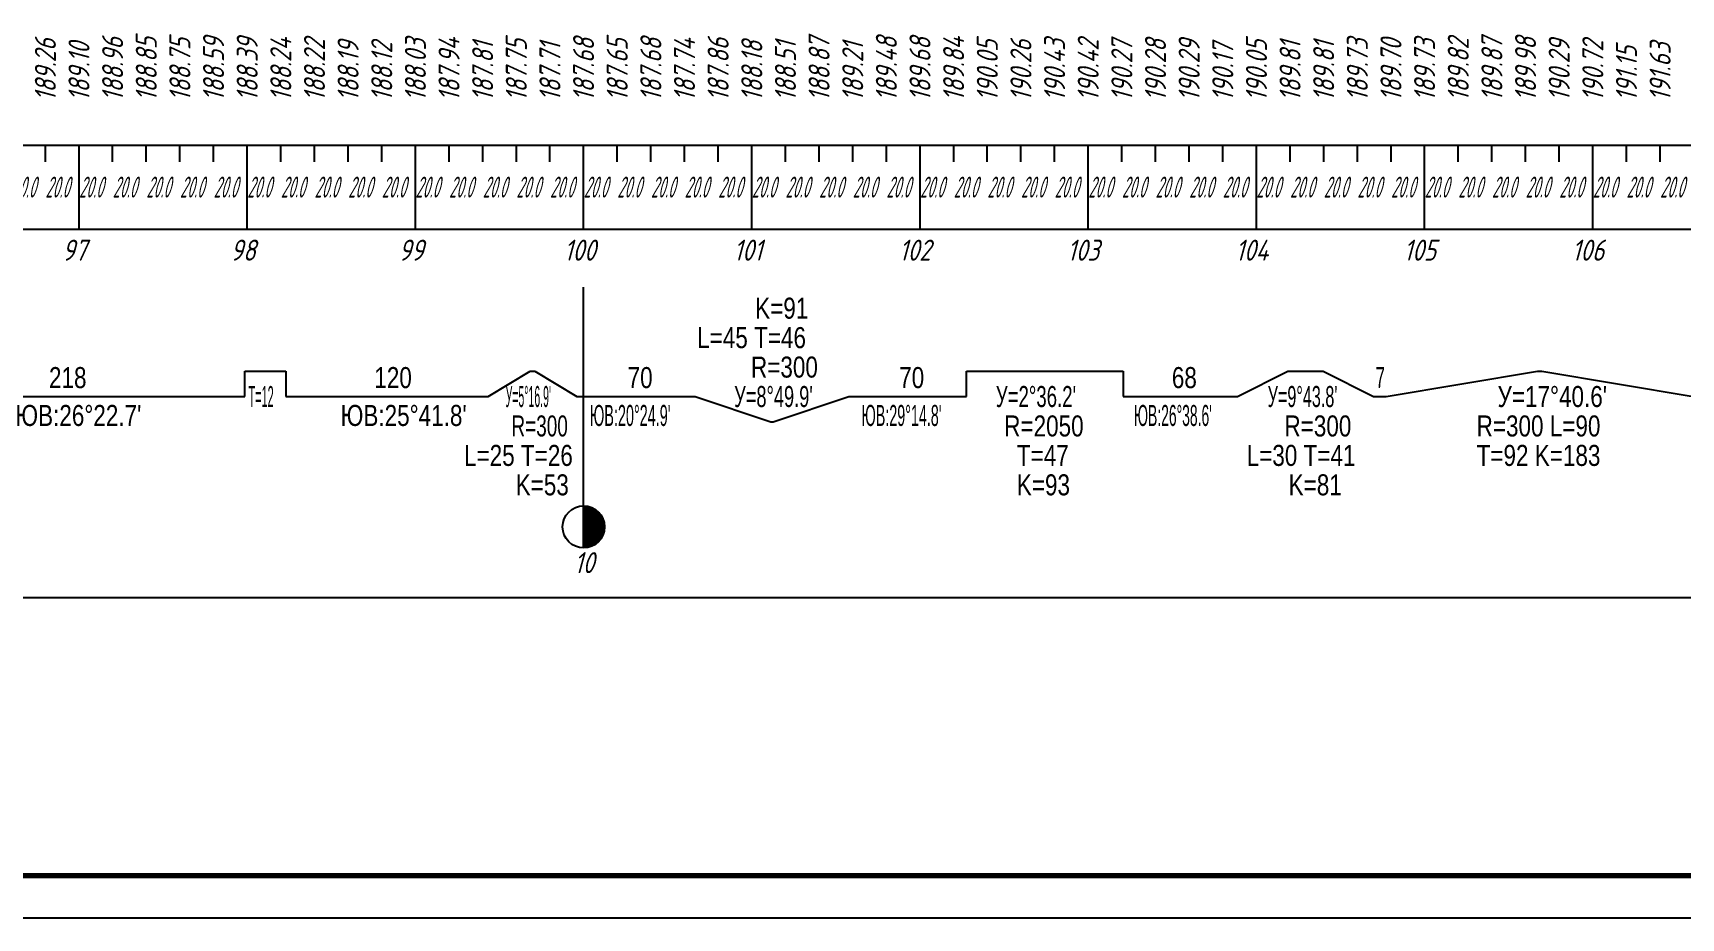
# Model space of a CAD drawing. Extents: x 2172 to 5772, y -842 to -248.
# Drawn here: x 4871.1 to 5067.1, y -842.5 to -737.3 of the extents above; entities that cross this region are included whole.
import ezdxf

# ---------------------------------------------------------------- set-up
doc = ezdxf.new("R2010")
doc.units = 0
doc.header["$MEASUREMENT"] = 0
doc.linetypes.add('CONTI', pattern=[0])
doc.linetypes.add('TP0', pattern=[0])
doc.layers.get('0').update_dxf_attribs({"linetype": 'CONTINUOUS'})
for name, color, linetype in [('RAMKA', 7, 'CONTI'), ('ПИКЕТЫ', 7, 'CONTINUOUS'), ('ТАБЛИЦА', 7, 'CONTINUOUS'), ('ЧЕРНЫЕ_ОТМЕТКИ', 7, 'CONTINUOUS')]:
    doc.layers.add(name, color=color, linetype=linetype)
doc.styles.add('ГОСТ', font='gost.TTF', dxfattribs={"oblique": 15, "height": 1})

msp = doc.modelspace()

# ---------------------------------------------------------------- linework, layer by layer
at = {"linetype": 'Continuous'}
for p, q in [((4736.6, -750.58), (5570.22, -750.58)), ((4736.6, -760.58), (5570.22, -760.58)), ((4736.6, -804.39), (5570.22, -804.39))]:
    msp.add_line(p, q, dxfattribs=at)
at = {"linetype": 'TP0'}
msp.add_line((5771.6, -842.48), (4641.6, -842.48), dxfattribs=at)
at = {"layer": 'RAMKA', "color": 250, "lineweight": 70}
msp.add_line((5766.6, -837.48), (4661.6, -837.48), dxfattribs=at)
at = {"layer": 'ТАБЛИЦА'}
for p, q in [((4936.6, -798.48), (4936.6, -767.48)), ((4936.6, -793.48), (4936.6, -798.48)), ((4936.7, -793.48), (4936.7, -798.48)), ((4936.8, -793.49), (4936.8, -798.47)), ((4936.9, -793.5), (4936.9, -798.46)), ((4937, -793.51), (4937, -798.45)), ((4937.1, -793.53), (4937.1, -798.43)), ((4937.2, -793.55), (4937.2, -798.4)), ((4937.3, -793.58), (4937.3, -798.38)), ((4937.4, -793.61), (4937.4, -798.35)), ((4937.5, -793.65), (4937.5, -798.31)), ((4937.6, -793.69), (4937.6, -798.27)), ((4937.7, -793.73), (4937.7, -798.22)), ((4937.8, -793.78), (4937.8, -798.17)), ((4937.9, -793.84), (4937.9, -798.11)), ((4938, -793.91), (4938, -798.05)), ((4938.1, -793.98), (4938.1, -797.98)), ((4938.2, -794.06), (4938.2, -797.9)), ((4938.3, -794.14), (4938.3, -797.81)), ((4938.4, -794.24), (4938.4, -797.71)), ((4938.5, -794.35), (4938.5, -797.6)), ((4938.6, -794.48), (4938.6, -797.48)), ((4938.7, -794.62), (4938.7, -797.33)), ((4938.8, -794.79), (4938.8, -797.17)), ((4938.9, -795), (4938.9, -796.96)), ((4939, -795.28), (4939, -796.68))]:
    msp.add_line(p, q, dxfattribs=at)
msp.add_circle((4936.6, -795.98), 2.5, dxfattribs=at)
at = {"layer": 'ЧЕРНЫЕ_ОТМЕТКИ'}
for p, q in [((4872.6, -752.58), (4872.6, -750.58)), ((4876.6, -760.58), (4876.6, -750.58)), ((4880.6, -752.58), (4880.6, -750.58)), ((4884.6, -752.58), (4884.6, -750.58)), ((4888.6, -752.58), (4888.6, -750.58)), ((4892.6, -752.58), (4892.6, -750.58)), ((4896.6, -760.58), (4896.6, -750.58)), ((4900.6, -752.58), (4900.6, -750.58)), ((4904.6, -752.58), (4904.6, -750.58)), ((4908.6, -752.58), (4908.6, -750.58)), ((4912.6, -752.58), (4912.6, -750.58)), ((4916.6, -760.58), (4916.6, -750.58)), ((4920.6, -752.58), (4920.6, -750.58)), ((4924.6, -752.58), (4924.6, -750.58)), ((4928.6, -752.58), (4928.6, -750.58)), ((4932.6, -752.58), (4932.6, -750.58)), ((4936.6, -760.58), (4936.6, -750.58)), ((4940.6, -752.58), (4940.6, -750.58)), ((4944.6, -752.58), (4944.6, -750.58)), ((4948.6, -752.58), (4948.6, -750.58)), ((4952.6, -752.58), (4952.6, -750.58)), ((4956.6, -760.58), (4956.6, -750.58)), ((4960.6, -752.58), (4960.6, -750.58)), ((4964.6, -752.58), (4964.6, -750.58)), ((4968.6, -752.58), (4968.6, -750.58)), ((4972.6, -752.58), (4972.6, -750.58)), ((4976.6, -760.58), (4976.6, -750.58)), ((4980.6, -752.58), (4980.6, -750.58)), ((4984.6, -752.58), (4984.6, -750.58)), ((4988.6, -752.58), (4988.6, -750.58)), ((4992.6, -752.58), (4992.6, -750.58)), ((4996.6, -760.58), (4996.6, -750.58)), ((5000.6, -752.58), (5000.6, -750.58)), ((5004.6, -752.58), (5004.6, -750.58)), ((5008.6, -752.58), (5008.6, -750.58)), ((5012.6, -752.58), (5012.6, -750.58)), ((5016.6, -760.58), (5016.6, -750.58)), ((5020.6, -752.58), (5020.6, -750.58)), ((5024.6, -752.58), (5024.6, -750.58)), ((5028.6, -752.58), (5028.6, -750.58)), ((5032.6, -752.58), (5032.6, -750.58)), ((5036.6, -760.58), (5036.6, -750.58)), ((5040.6, -752.58), (5040.6, -750.58)), ((5044.6, -752.58), (5044.6, -750.58)), ((5048.6, -752.58), (5048.6, -750.58)), ((5052.6, -752.58), (5052.6, -750.58)), ((5056.6, -760.58), (5056.6, -750.58)), ((5060.6, -752.58), (5060.6, -750.58)), ((5064.6, -752.58), (5064.6, -750.58)), ((4896.3, -780.48), (4896.3, -777.48)), ((4896.3, -777.48), (4901.18, -777.48)), ((4901.18, -777.48), (4901.18, -780.48)), ((4925.25, -780.48), (4930.25, -777.48)), ((4930.25, -777.48), (4930.78, -777.48)), ((4930.78, -777.48), (4935.78, -780.48)), ((4982.11, -780.48), (4982.11, -777.48)), ((4982.11, -777.48), (5000.74, -777.48)), ((5000.74, -777.48), (5000.74, -780.48)), ((5014.33, -780.48), (5020.33, -777.48)), ((5020.33, -777.48), (5024.52, -777.48)), ((5024.52, -777.48), (5030.52, -780.48)), ((5032.02, -780.48), (5050.02, -777.48)), ((5050.02, -777.48), (5050.53, -777.48)), ((5050.53, -777.48), (5068.53, -780.48)), ((4852.75, -780.48), (4896.3, -780.48)), ((4901.18, -780.48), (4925.25, -780.48)), ((4935.78, -780.48), (4949.87, -780.48)), ((4949.87, -780.48), (4958.87, -783.48)), ((4959.12, -783.48), (4968.12, -780.48)), ((4968.12, -780.48), (4982.11, -780.48)), ((5000.74, -780.48), (5014.33, -780.48)), ((5030.52, -780.48), (5032.02, -780.48)), ((4958.87, -783.48), (4959.12, -783.48))]:
    msp.add_line(p, q, dxfattribs=at)

# ---------------------------------------------------------------- texts
at = {"layer": 'ПИКЕТЫ', "style": 'ГОСТ', "oblique": 15}
for s, p in [('97', (4874.6, -764.33)), ('98', (4894.6, -764.33)), ('99', (4914.6, -764.33)), ('100', (4934.26, -764.33)), ('101', (4954.43, -764.33)), ('102', (4974.1, -764.33)), ('103', (4994.1, -764.33)), ('104', (5014.1, -764.33)), ('105', (5034.1, -764.33)), ('106', (5054.1, -764.33))]:
    msp.add_text(s, height=2.5, dxfattribs=at).set_placement(p)
at = {"layer": 'ТАБЛИЦА', "style": 'ГОСТ', "oblique": 15}
msp.add_text('10', height=2.5, dxfattribs=at).set_placement((4935.47, -801.48))
at = {"layer": 'ЧЕРНЫЕ_ОТМЕТКИ', "style": 'ГОСТ', "oblique": 15}
for s, p in [('189.26', (4873.85, -745.37)), ('189.10', (4877.85, -745.37)), ('188.96', (4881.85, -745.37)), ('188.85', (4885.85, -745.37)), ('188.75', (4889.85, -745.37)), ('188.59', (4893.85, -745.37)), ('188.39', (4897.85, -745.37)), ('188.24', (4901.85, -745.37)), ('188.22', (4905.85, -745.37)), ('188.19', (4909.85, -745.37)), ('188.12', (4913.85, -745.37)), ('188.03', (4917.85, -745.37)), ('187.94', (4921.85, -745.37)), ('187.81', (4925.85, -745.37)), ('187.75', (4929.85, -745.37)), ('187.71', (4933.85, -745.37)), ('187.68', (4937.85, -745.37)), ('187.65', (4941.85, -745.37)), ('187.68', (4945.85, -745.37)), ('187.74', (4949.85, -745.37)), ('187.86', (4953.85, -745.37)), ('188.18', (4957.85, -745.37)), ('188.51', (4961.85, -745.37)), ('188.87', (4965.85, -745.37)), ('189.21', (4969.85, -745.37)), ('189.48', (4973.85, -745.37)), ('189.68', (4977.85, -745.37)), ('189.84', (4981.85, -745.37)), ('190.05', (4985.85, -745.37)), ('190.26', (4989.85, -745.37)), ('190.43', (4993.85, -745.37)), ('190.42', (4997.85, -745.37)), ('190.27', (5001.85, -745.37)), ('190.28', (5005.85, -745.37)), ('190.29', (5009.85, -745.37)), ('190.17', (5013.85, -745.37)), ('190.05', (5017.85, -745.37)), ('189.81', (5021.85, -745.37)), ('189.81', (5025.85, -745.37)), ('189.73', (5029.85, -745.37)), ('189.70', (5033.85, -745.37)), ('189.73', (5037.85, -745.37)), ('189.82', (5041.85, -745.37)), ('189.87', (5045.85, -745.37)), ('189.98', (5049.85, -745.37)), ('190.29', (5053.85, -745.37)), ('190.72', (5057.85, -745.37)), ('191.15', (5061.85, -745.37)), ('191.63', (5065.85, -745.37))]:
    msp.add_text(s, height=2.5, rotation=90, dxfattribs=at).set_placement(p)
at = {"layer": 'ЧЕРНЫЕ_ОТМЕТКИ', "style": 'ГОСТ', "oblique": 15, "width": 0.6}
for p in [(4868.6, -756.83), (4872.6, -756.83), (4876.6, -756.83), (4880.6, -756.83), (4884.6, -756.83), (4888.6, -756.83), (4892.6, -756.83), (4896.6, -756.83), (4900.6, -756.83), (4904.6, -756.83), (4908.6, -756.83), (4912.6, -756.83), (4916.6, -756.83), (4920.6, -756.83), (4924.6, -756.83), (4928.6, -756.83), (4932.6, -756.83), (4936.6, -756.83), (4940.6, -756.83), (4944.6, -756.83), (4948.6, -756.83), (4952.6, -756.83), (4956.6, -756.83), (4960.6, -756.83), (4964.6, -756.83), (4968.6, -756.83), (4972.6, -756.83), (4976.6, -756.83), (4980.6, -756.83), (4984.6, -756.83), (4988.6, -756.83), (4992.6, -756.83), (4996.6, -756.83), (5000.6, -756.83), (5004.6, -756.83), (5008.6, -756.83), (5012.6, -756.83), (5016.6, -756.83), (5020.6, -756.83), (5024.6, -756.83), (5028.6, -756.83), (5032.6, -756.83), (5036.6, -756.83), (5040.6, -756.83), (5044.6, -756.83), (5048.6, -756.83), (5052.6, -756.83), (5056.6, -756.83), (5060.6, -756.83), (5064.6, -756.83)]:
    msp.add_text('20.0', height=2.5, dxfattribs=at).set_placement(p)
at = {"layer": 'ЧЕРНЫЕ_ОТМЕТКИ'}
for s, width, p in [('K=91', 0.8, (4957, -771.23)), ('L=45 T=46', 0.8, (4950.1, -774.73)), ('R=300', 0.8, (4956.5, -778.23)), ('218', 0.8, (4873.03, -779.48)), ('120', 0.8, (4911.71, -779.48)), ('70', 0.8, (4941.83, -779.48)), ('70', 0.8, (4974.12, -779.48)), ('68', 0.8, (5006.54, -779.48)), ('7', 0.597767, (5030.77, -779.48)), ('T=12', 0.390128, (4896.74, -781.73)), ("У=5°16.9'", 0.374451, (4927.32, -781.73)), ("У=8°49.9'", 0.648812, (4954.5, -781.73)), ("У=2°36.2'", 0.662448, (4985.61, -781.73)), ("У=9°43.8'", 0.575644, (5017.93, -781.73)), ("У=17°40.6'", 0.8, (5045.27, -781.73)), ("ЮВ:26°22.7'", 0.8, (4869.03, -783.98)), ("ЮВ:25°41.8'", 0.8, (4907.71, -783.98)), ("ЮВ:20°24.9'", 0.512398, (4937.33, -783.98)), ("ЮВ:29°14.8'", 0.508804, (4969.62, -783.98)), ("ЮВ:26°38.6'", 0.494137, (5002.04, -783.98)), ('R=300', 0.674011, (4928.02, -785.23)), ('R=2050 ', 0.8, (4986.61, -785.23)), ('R=300', 0.8, (5019.93, -785.23)), ('R=300 L=90', 0.8, (5042.78, -785.23)), ('L=25 T=26', 0.8, (4922.38, -788.73)), ('T=47', 0.8, (4988.11, -788.73)), ('L=30 T=41', 0.8, (5015.44, -788.73)), ('T=92 K=183', 0.8, (5042.78, -788.73)), ('K=53', 0.8, (4928.52, -792.23)), ('K=93', 0.8, (4988.11, -792.23)), ('K=81', 0.8, (5020.43, -792.23))]:
    msp.add_text(s, height=2.5, dxfattribs=dict(at, width=width)).set_placement(p)

doc.saveas('drawing.dxf')
